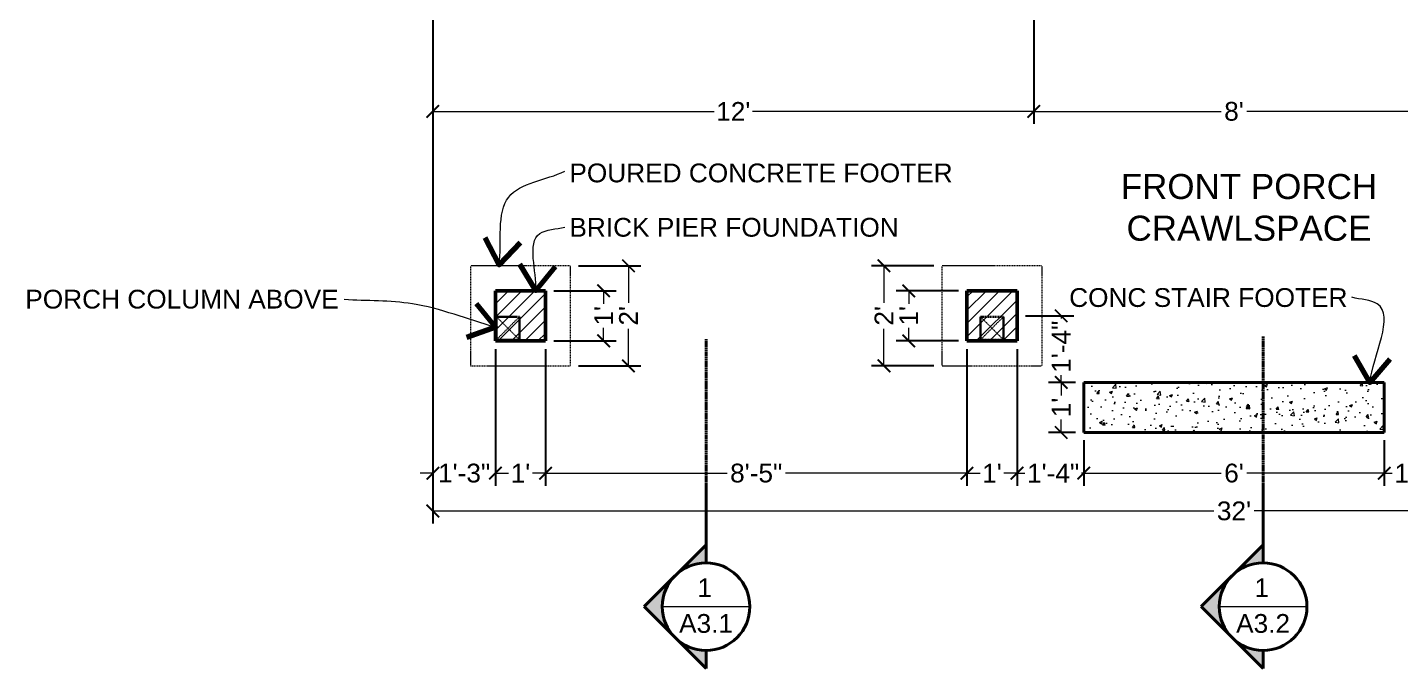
# Model space of a CAD drawing. Header units: inches. Extents: x -54 to 15382, y 469 to 41738.
# Drawn here: x 106.8 to 435.9, y 6416.7 to 6570.4 of the extents above; entities that cross this region are included whole.
import ezdxf

# ---------------------------------------------------------------- set-up
doc = ezdxf.new("R2010")
doc.units = ezdxf.units.IN
doc.header["$MEASUREMENT"] = 0
doc.linetypes.add('CENTER', pattern=[2, 1.25, -0.25, 0.25, -0.25])
doc.linetypes.add('DASHED2', pattern=[0.375, 0.25, -0.125])
doc.layers.get('0').update_dxf_attribs({"lineweight": 9})
for name, color, linetype, lineweight in [('1', 7, 'Continuous', 9), ('2', 7, 'Continuous', 18), ('3', 7, 'Continuous', 30), ('4', 7, 'Continuous', 40), ('5', 7, 'Continuous', 50), ('A-DIMSx', 7, 'Continuous', 9), ('A-LINK', 7, 'Continuous', 40), ('A-TEXTx', 7, 'Continuous', 18)]:
    doc.layers.add(name, color=color, linetype=linetype, lineweight=lineweight)
doc.styles.get("Standard").update_dxf_attribs({"font": 'arial.ttf'})
doc.dimstyles.get("Standard").update_dxf_attribs({"dimtxt": 3, "dimasz": 2, "dimexe": 0.03125, "dimexo": 0.0625, "dimgap": 0.03125, "dimtad": 0, "dimtoh": 1, "dimdec": 4, "dimlfac": 0.99985, "dimzin": 0, "dimdsep": 46, "dimlunit": 4, "dimtxsty": 'Standard', "dimblk": 'ARCHTICK', "dimblk1": 'ARCHTICK', "dimblk2": 'ARCHTICK', "dimcen": 0.09, "dimclrt": 256, "dimadec": 0, "dimazin": 0, "dimtfac": 1, "dimtdec": 4, "dimtofl": 0, "dimtmove": 0, "dimatfit": 3, "dimfxl": 1, "dimtolj": 1, "dimtzin": 0, "dimarcsym": 0})
pattern_1 = [(45, (12, 0), (-1.59099026, 1.59099026), [])]

# ---------------------------------------------------------------- blocks, each defined once
blk = doc.blocks.new('Section Callout')
at = {"layer": 'A-LINK', "ltscale": 0.1}
h = blk.add_hatch(color=256, dxfattribs=at)
h.paths.add_polyline_path([(1891.06, 7392.5), (1883.64, 7385.08), (1891.06, 7377.65, -0.198912), (1887.98, 7385.08, -0.198912)])
h.paths.add_polyline_path([(1898.48, 7399.92), (1891.06, 7392.5, -0.198912), (1898.48, 7395.58)])
h.paths.add_polyline_path([(1891.06, 7377.65), (1898.48, 7370.23), (1898.48, 7374.58, -0.198912)])
for p, q in [((1883.64, 7385.08), (1898.48, 7399.92)), ((1898.48, 7399.92), (1898.48, 7395.58)), ((1883.64, 7385.08), (1898.48, 7370.23)), ((1898.48, 7374.58), (1898.48, 7370.23)), ((1898.48, 7370.23), (1898.48, 7355.49))]:
    blk.add_line(p, q, dxfattribs=at)
blk.add_circle((1898.48, 7385.08), 10.5, dxfattribs=at)
blk = doc.blocks.new('_ArchTick')
at = {"color": 0, "linetype": 'ByBlock', "lineweight": 0, "const_width": 0.15}
blk.add_lwpolyline([(-0.5, -0.5), (0.5, 0.5)], dxfattribs=at)
blk = doc.blocks.new('*D193')
at = {"layer": 'A-DIMSx', "color": 0, "lineweight": -2, "ltscale": 0.1}
for p, q in [((204, 6575.27), (204, 6451.44)), ((588, 6575.27), (588, 6451.44))]:
    blk.add_line(p, q, dxfattribs=at)
at = {"layer": 'A-DIMSx', "color": 0, "lineweight": 5, "ltscale": 0.1}
for p, q in [((204, 6454.44), (391.18, 6454.44)), ((588, 6454.44), (400.82, 6454.44))]:
    blk.add_line(p, q, dxfattribs=at)
at = {"layer": 'A-DIMSx', "color": 0, "lineweight": 5, "xscale": 3, "yscale": 3, "zscale": 3}
for p, rotation in [((204, 6454.44), 90), ((588, 6454.44), 270)]:
    blk.add_blockref('_ArchTick', p, dxfattribs=dict(at, rotation=rotation))
at = {"layer": 'A-DIMSx', "ltscale": 0.25, "insert": (396, 6454.44), "char_height": 4.5, "attachment_point": 5}
blk.add_mtext("\\A1;32'", dxfattribs=at)
blk = doc.blocks.new('*D194')
at = {"layer": 'A-DIMSx', "color": 0, "lineweight": -2, "ltscale": 0.1}
for p, q in [((204, 6575.27), (204, 6460.51)), ((219, 6493.25), (219, 6460.51))]:
    blk.add_line(p, q, dxfattribs=at)
at = {"layer": 'A-DIMSx', "color": 0, "lineweight": 5, "ltscale": 0.1}
for p, q in [((204, 6463.51), (201, 6463.51)), ((219, 6463.51), (222, 6463.51))]:
    blk.add_line(p, q, dxfattribs=at)
at = {"layer": 'A-DIMSx', "color": 0, "lineweight": 5, "xscale": 3, "yscale": 3, "zscale": 3}
blk.add_blockref('_ArchTick', (204, 6463.51), dxfattribs=at)
at = {"layer": 'A-DIMSx', "color": 0, "lineweight": 5, "xscale": 3, "yscale": 3, "zscale": 3, "rotation": 180}
blk.add_blockref('_ArchTick', (219, 6463.51), dxfattribs=at)
at = {"layer": 'A-DIMSx', "ltscale": 0.25, "insert": (211.5, 6463.51), "char_height": 4.5, "attachment_point": 5}
blk.add_mtext('\\A1;1\'-3"', dxfattribs=at)
blk = doc.blocks.new('*D195')
at = {"layer": 'A-DIMSx', "color": 0, "lineweight": -2, "ltscale": 0.1}
for p, q in [((348, 6578.77), (348, 6547.27)), ((204, 6575.27), (204, 6547.27))]:
    blk.add_line(p, q, dxfattribs=at)
at = {"layer": 'A-DIMSx', "color": 0, "lineweight": 5, "ltscale": 0.1}
for p, q in [((204, 6550.27), (271.39, 6550.27)), ((348, 6550.27), (280.61, 6550.27))]:
    blk.add_line(p, q, dxfattribs=at)
at = {"layer": 'A-DIMSx', "color": 0, "lineweight": 5, "xscale": 3, "yscale": 3, "zscale": 3, "rotation": 180}
blk.add_blockref('_ArchTick', (204, 6550.27), dxfattribs=at)
at = {"layer": 'A-DIMSx', "color": 0, "lineweight": 5, "xscale": 3, "yscale": 3, "zscale": 3}
blk.add_blockref('_ArchTick', (348, 6550.27), dxfattribs=at)
at = {"layer": 'A-DIMSx', "ltscale": 0.25, "insert": (276, 6550.27), "char_height": 4.5, "attachment_point": 5}
blk.add_mtext("\\A1;12'", dxfattribs=at)
blk = doc.blocks.new('*D196')
at = {"layer": 'A-DIMSx', "color": 0, "lineweight": -2, "ltscale": 0.1}
for p, q in [((219, 6493.25), (219, 6460.51)), ((231, 6493.25), (231, 6460.51))]:
    blk.add_line(p, q, dxfattribs=at)
at = {"layer": 'A-DIMSx', "color": 0, "lineweight": 5, "ltscale": 0.1}
for p, q in [((219, 6463.51), (222.14, 6463.51)), ((231, 6463.51), (227.86, 6463.51))]:
    blk.add_line(p, q, dxfattribs=at)
at = {"layer": 'A-DIMSx', "color": 0, "lineweight": 5, "xscale": 3, "yscale": 3, "zscale": 3, "rotation": 180}
blk.add_blockref('_ArchTick', (219, 6463.51), dxfattribs=at)
at = {"layer": 'A-DIMSx', "color": 0, "lineweight": 5, "xscale": 3, "yscale": 3, "zscale": 3}
blk.add_blockref('_ArchTick', (231, 6463.51), dxfattribs=at)
at = {"layer": 'A-DIMSx', "ltscale": 0.25, "insert": (225, 6463.51), "char_height": 4.5, "attachment_point": 5}
blk.add_mtext("\\A1;1'", dxfattribs=at)
blk = doc.blocks.new('*D197')
at = {"layer": 'A-DIMSx', "color": 0, "lineweight": -2, "ltscale": 0.1}
for p, q in [((231, 6493.25), (231, 6460.51)), ((332, 6493.25), (332, 6460.51))]:
    blk.add_line(p, q, dxfattribs=at)
at = {"layer": 'A-DIMSx', "color": 0, "lineweight": 5, "ltscale": 0.1}
for p, q in [((231, 6463.51), (274.52, 6463.51)), ((332, 6463.51), (288.48, 6463.51))]:
    blk.add_line(p, q, dxfattribs=at)
at = {"layer": 'A-DIMSx', "color": 0, "lineweight": 5, "xscale": 3, "yscale": 3, "zscale": 3, "rotation": 180}
blk.add_blockref('_ArchTick', (231, 6463.51), dxfattribs=at)
at = {"layer": 'A-DIMSx', "color": 0, "lineweight": 5, "xscale": 3, "yscale": 3, "zscale": 3}
blk.add_blockref('_ArchTick', (332, 6463.51), dxfattribs=at)
at = {"layer": 'A-DIMSx', "ltscale": 0.25, "insert": (281.5, 6463.51), "char_height": 4.5, "attachment_point": 5}
blk.add_mtext('\\A1;8\'-5"', dxfattribs=at)
blk = doc.blocks.new('*D198')
at = {"layer": 'A-DIMSx', "color": 0, "lineweight": -2, "ltscale": 0.1}
for p, q in [((332, 6493.25), (332, 6460.51)), ((344, 6493.25), (344, 6460.51))]:
    blk.add_line(p, q, dxfattribs=at)
at = {"layer": 'A-DIMSx', "color": 0, "lineweight": 5, "ltscale": 0.1}
for p, q in [((332, 6463.51), (335.14, 6463.51)), ((344, 6463.51), (340.86, 6463.51))]:
    blk.add_line(p, q, dxfattribs=at)
at = {"layer": 'A-DIMSx', "color": 0, "lineweight": 5, "xscale": 3, "yscale": 3, "zscale": 3, "rotation": 180}
blk.add_blockref('_ArchTick', (332, 6463.51), dxfattribs=at)
at = {"layer": 'A-DIMSx', "color": 0, "lineweight": 5, "xscale": 3, "yscale": 3, "zscale": 3}
blk.add_blockref('_ArchTick', (344, 6463.51), dxfattribs=at)
at = {"layer": 'A-DIMSx', "ltscale": 0.25, "insert": (338, 6463.51), "char_height": 4.5, "attachment_point": 5}
blk.add_mtext("\\A1;1'", dxfattribs=at)
blk = doc.blocks.new('*D199')
at = {"layer": 'A-DIMSx', "color": 0, "lineweight": -2, "ltscale": 0.1}
for p, q in [((344, 6493.25), (344, 6460.51)), ((360, 6471.4), (360, 6460.51))]:
    blk.add_line(p, q, dxfattribs=at)
at = {"layer": 'A-DIMSx', "color": 0, "lineweight": 5, "ltscale": 0.1}
for p, q in [((344, 6463.51), (345.88, 6463.51)), ((360, 6463.51), (359.45, 6463.51))]:
    blk.add_line(p, q, dxfattribs=at)
at = {"layer": 'A-DIMSx', "color": 0, "lineweight": 5, "xscale": 3, "yscale": 3, "zscale": 3, "rotation": 180}
blk.add_blockref('_ArchTick', (344, 6463.51), dxfattribs=at)
at = {"layer": 'A-DIMSx', "color": 0, "lineweight": 5, "xscale": 3, "yscale": 3, "zscale": 3}
blk.add_blockref('_ArchTick', (360, 6463.51), dxfattribs=at)
at = {"layer": 'A-DIMSx', "ltscale": 0.25, "insert": (352.66, 6463.51), "char_height": 4.5, "attachment_point": 5}
blk.add_mtext('\\A1;1\'-4"', dxfattribs=at)
blk = doc.blocks.new('*D200')
at = {"layer": 'A-DIMSx', "color": 0, "lineweight": -2, "ltscale": 0.1}
for p, q in [((360, 6471.4), (360, 6460.51)), ((432, 6471.4), (432, 6460.51))]:
    blk.add_line(p, q, dxfattribs=at)
at = {"layer": 'A-DIMSx', "color": 0, "lineweight": 5, "ltscale": 0.1}
for p, q in [((360, 6463.51), (392.93, 6463.51)), ((432, 6463.51), (399.07, 6463.51))]:
    blk.add_line(p, q, dxfattribs=at)
at = {"layer": 'A-DIMSx', "color": 0, "lineweight": 5, "xscale": 3, "yscale": 3, "zscale": 3, "rotation": 180}
blk.add_blockref('_ArchTick', (360, 6463.51), dxfattribs=at)
at = {"layer": 'A-DIMSx', "color": 0, "lineweight": 5, "xscale": 3, "yscale": 3, "zscale": 3}
blk.add_blockref('_ArchTick', (432, 6463.51), dxfattribs=at)
at = {"layer": 'A-DIMSx', "ltscale": 0.25, "insert": (396, 6463.51), "char_height": 4.5, "attachment_point": 5}
blk.add_mtext("\\A1;6'", dxfattribs=at)
blk = doc.blocks.new('*D201')
at = {"layer": 'A-DIMSx', "color": 0, "lineweight": -2, "ltscale": 0.1}
for p, q in [((448, 6493.25), (448, 6460.51)), ((432, 6471.4), (432, 6460.51))]:
    blk.add_line(p, q, dxfattribs=at)
at = {"layer": 'A-DIMSx', "color": 0, "lineweight": 5, "ltscale": 0.1}
for p, q in [((432, 6463.51), (433.94, 6463.51)), ((448, 6463.51), (447.51, 6463.51))]:
    blk.add_line(p, q, dxfattribs=at)
at = {"layer": 'A-DIMSx', "color": 0, "lineweight": 5, "xscale": 3, "yscale": 3, "zscale": 3, "rotation": 180}
blk.add_blockref('_ArchTick', (432, 6463.51), dxfattribs=at)
at = {"layer": 'A-DIMSx', "color": 0, "lineweight": 5, "xscale": 3, "yscale": 3, "zscale": 3}
blk.add_blockref('_ArchTick', (448, 6463.51), dxfattribs=at)
at = {"layer": 'A-DIMSx', "ltscale": 0.25, "insert": (440.72, 6463.51), "char_height": 4.5, "attachment_point": 5}
blk.add_mtext('\\A1;1\'-4"', dxfattribs=at)
blk = doc.blocks.new('*D210')
at = {"layer": 'A-DIMSx', "color": 0, "lineweight": -2, "ltscale": 0.1}
for p, q in [((324.09, 6513.25), (309.12, 6513.25)), ((324.09, 6489.25), (309.12, 6489.25))]:
    blk.add_line(p, q, dxfattribs=at)
at = {"layer": 'A-DIMSx', "color": 0, "lineweight": 5, "ltscale": 0.1}
for p, q in [((312.12, 6513.25), (312.12, 6504.36)), ((312.12, 6489.25), (312.12, 6498.14))]:
    blk.add_line(p, q, dxfattribs=at)
at = {"layer": 'A-DIMSx', "color": 0, "lineweight": 5, "xscale": 3, "yscale": 3, "zscale": 3}
for p, rotation in [((312.12, 6513.25), 90), ((312.12, 6489.25), 270)]:
    blk.add_blockref('_ArchTick', p, dxfattribs=dict(at, rotation=rotation))
at = {"layer": 'A-DIMSx', "ltscale": 0.25, "insert": (312.12, 6501.25), "char_height": 4.5, "attachment_point": 5, "rotation": 90}
blk.add_mtext("\\A1;2'", dxfattribs=at)
blk = doc.blocks.new('*D211')
at = {"layer": 'A-DIMSx', "color": 0, "lineweight": -2, "ltscale": 0.1}
for p, q in [((330, 6507.25), (315.06, 6507.25)), ((330, 6495.25), (315.06, 6495.25))]:
    blk.add_line(p, q, dxfattribs=at)
at = {"layer": 'A-DIMSx', "color": 0, "lineweight": 5, "ltscale": 0.1}
for p, q in [((318.06, 6507.25), (318.06, 6504.11)), ((318.06, 6495.25), (318.06, 6498.39))]:
    blk.add_line(p, q, dxfattribs=at)
at = {"layer": 'A-DIMSx', "color": 0, "lineweight": 5, "xscale": 3, "yscale": 3, "zscale": 3}
for p, rotation in [((318.06, 6507.25), 90), ((318.06, 6495.25), 270)]:
    blk.add_blockref('_ArchTick', p, dxfattribs=dict(at, rotation=rotation))
at = {"layer": 'A-DIMSx', "ltscale": 0.25, "insert": (318.06, 6501.25), "char_height": 4.5, "attachment_point": 5, "rotation": 90}
blk.add_mtext("\\A1;1'", dxfattribs=at)
blk = doc.blocks.new('*D212')
at = {"layer": 'A-DIMSx', "color": 0, "lineweight": -2, "ltscale": 0.1}
for p, q in [((238.91, 6513.25), (253.88, 6513.25)), ((238.91, 6489.25), (253.88, 6489.25))]:
    blk.add_line(p, q, dxfattribs=at)
at = {"layer": 'A-DIMSx', "color": 0, "lineweight": 5, "ltscale": 0.1}
for p, q in [((250.88, 6513.25), (250.88, 6504.36)), ((250.88, 6489.25), (250.88, 6498.14))]:
    blk.add_line(p, q, dxfattribs=at)
at = {"layer": 'A-DIMSx', "color": 0, "lineweight": 5, "xscale": 3, "yscale": 3, "zscale": 3}
for p, rotation in [((250.88, 6513.25), 90), ((250.88, 6489.25), 270)]:
    blk.add_blockref('_ArchTick', p, dxfattribs=dict(at, rotation=rotation))
at = {"layer": 'A-DIMSx', "ltscale": 0.25, "insert": (250.88, 6501.25), "char_height": 4.5, "attachment_point": 5, "rotation": 90}
blk.add_mtext("\\A1;2'", dxfattribs=at)
blk = doc.blocks.new('*D213')
at = {"layer": 'A-DIMSx', "color": 0, "lineweight": -2, "ltscale": 0.1}
for p, q in [((233, 6507.25), (247.94, 6507.25)), ((233, 6495.25), (247.94, 6495.25))]:
    blk.add_line(p, q, dxfattribs=at)
at = {"layer": 'A-DIMSx', "color": 0, "lineweight": 5, "ltscale": 0.1}
for p, q in [((244.94, 6507.25), (244.94, 6504.11)), ((244.94, 6495.25), (244.94, 6498.39))]:
    blk.add_line(p, q, dxfattribs=at)
at = {"layer": 'A-DIMSx', "color": 0, "lineweight": 5, "xscale": 3, "yscale": 3, "zscale": 3}
for p, rotation in [((244.94, 6507.25), 90), ((244.94, 6495.25), 270)]:
    blk.add_blockref('_ArchTick', p, dxfattribs=dict(at, rotation=rotation))
at = {"layer": 'A-DIMSx', "ltscale": 0.25, "insert": (244.94, 6501.25), "char_height": 4.5, "attachment_point": 5, "rotation": 90}
blk.add_mtext("\\A1;1'", dxfattribs=at)
blk = doc.blocks.new('*D214')
at = {"layer": 'A-DIMSx', "color": 0, "lineweight": -2, "ltscale": 0.1}
for p, q in [((358, 6485.27), (351.58, 6485.27)), ((358, 6473.27), (351.58, 6473.27))]:
    blk.add_line(p, q, dxfattribs=at)
at = {"layer": 'A-DIMSx', "color": 0, "lineweight": 5, "ltscale": 0.1}
for p, q in [((354.58, 6485.27), (354.58, 6482.13)), ((354.58, 6473.27), (354.58, 6476.42))]:
    blk.add_line(p, q, dxfattribs=at)
at = {"layer": 'A-DIMSx', "color": 0, "lineweight": 5, "xscale": 3, "yscale": 3, "zscale": 3}
for p, rotation in [((354.58, 6485.27), 90), ((354.58, 6473.27), 270)]:
    blk.add_blockref('_ArchTick', p, dxfattribs=dict(at, rotation=rotation))
at = {"layer": 'A-DIMSx', "ltscale": 0.25, "insert": (354.58, 6479.27), "char_height": 4.5, "attachment_point": 5, "rotation": 90}
blk.add_mtext("\\A1;1'", dxfattribs=at)
blk = doc.blocks.new('*D215')
at = {"layer": 'A-DIMSx', "color": 0, "lineweight": -2, "ltscale": 0.1}
for p, q in [((346, 6501.25), (357.58, 6501.25)), ((358, 6485.27), (351.58, 6485.27))]:
    blk.add_line(p, q, dxfattribs=at)
at = {"layer": 'A-DIMSx', "color": 0, "lineweight": 5, "ltscale": 0.1}
for p, q in [((354.58, 6501.25), (354.58, 6500.62)), ((354.58, 6485.27), (354.58, 6487.05))]:
    blk.add_line(p, q, dxfattribs=at)
at = {"layer": 'A-DIMSx', "color": 0, "lineweight": 5, "xscale": 3, "yscale": 3, "zscale": 3}
for p, rotation in [((354.58, 6501.25), 90), ((354.58, 6485.27), 270)]:
    blk.add_blockref('_ArchTick', p, dxfattribs=dict(at, rotation=rotation))
at = {"layer": 'A-DIMSx', "ltscale": 0.25, "insert": (354.58, 6493.84), "char_height": 4.5, "attachment_point": 5, "rotation": 90}
blk.add_mtext('\\A1;1\'-4"', dxfattribs=at)
blk = doc.blocks.new('*D216')
at = {"layer": 'A-DIMSx', "color": 0, "lineweight": -2, "ltscale": 0.1}
for p, q in [((348, 6578.77), (348, 6547.27)), ((444, 6578.84), (444, 6547.27))]:
    blk.add_line(p, q, dxfattribs=at)
at = {"layer": 'A-DIMSx', "color": 0, "lineweight": 5, "ltscale": 0.1}
for p, q in [((348, 6550.27), (392.94, 6550.27)), ((444, 6550.27), (399.06, 6550.27))]:
    blk.add_line(p, q, dxfattribs=at)
at = {"layer": 'A-DIMSx', "color": 0, "lineweight": 5, "xscale": 3, "yscale": 3, "zscale": 3, "rotation": 180}
blk.add_blockref('_ArchTick', (348, 6550.27), dxfattribs=at)
at = {"layer": 'A-DIMSx', "color": 0, "lineweight": 5, "xscale": 3, "yscale": 3, "zscale": 3}
blk.add_blockref('_ArchTick', (444, 6550.27), dxfattribs=at)
at = {"layer": 'A-DIMSx', "ltscale": 0.25, "insert": (396, 6550.27), "char_height": 4.5, "attachment_point": 5}
blk.add_mtext("\\A1;8'", dxfattribs=at)

msp = doc.modelspace()

# ---------------------------------------------------------------- hatches: boundary and pattern name
at = {"layer": '1', "ltscale": 0.25}
h = msp.add_hatch(dxfattribs=at)
h.set_pattern_fill('ANSI31', color=256, scale=18, style=0)
h.set_pattern_definition(pattern_1)
h.paths.add_polyline_path([(231.0000785, 6495.246602), (231.0000785, 6507.246602), (219.0000785, 6507.246602), (219.0000785, 6495.246602)])
h = msp.add_hatch(dxfattribs=at)
h.set_pattern_fill('ANSI31', color=256, scale=18, style=0)
h.set_pattern_definition(pattern_1)
h.paths.add_polyline_path([(344.0000785, 6495.246602), (344.0000785, 6507.246602), (332.0000785, 6507.246602), (332.0000785, 6495.246602)])
h = msp.add_hatch(dxfattribs=at)
h.set_pattern_fill('AR-CONC', color=256, style=0)
h.set_pattern_definition([(50, (-4884, 0), (7.172602, -0.6275213), [0.75, -8.25]), (355, (-4884, 0), (-1.3875133, 7.5219213), [0.6, -6.6]), (100.4514, (-4883.402, -0.052), (5.785094, 6.8943954), [0.637402, -7.011421]), (46.1842, (-4884, 2), (10.6724105, -1.65519), [1.125, -12.375]), (96.6356, (-4883.111, 1.862), (9.346627, 9.741179), [0.956103, -10.51713]), (351.1842, (-4884, 2), (9.34662, 9.741186), [0.9, -9.9]), (21, (-4883, 1.5), (5.9690705, -4.026189), [0.75, -8.25]), (326, (-4883, 1.5), (2.433153, 7.2515005), [0.6, -6.6]), (71.4514, (-4882.5026, 1.1645), (8.402226, 3.225305), [0.637402, -7.011421]), (37.5, (-4884, 0), (0.12159855, 3.3289385), [0, -6.52, 0, -6.7, 0, -6.625]), (7.5, (-4884, 0), (2.6306954, 3.9441171), [0, -3.82, 0, -6.37, 0, -2.525]), (327.5, (-4886.23, 0), (5.3382244, -0.2255487), [0, -2.5, 0, -7.8, 0, -10.35]), (317.5, (-4887.23, 0), (5.8318617, 1.0010498), [0, -3.25, 0, -5.18, 0, -7.35])])
h.paths.add_polyline_path([(432.0000785, 6473.2747155), (432.0000785, 6485.2747155), (360.0000785, 6485.2747155), (360.0000785, 6473.2747155)])

# ---------------------------------------------------------------- linework, layer by layer
at = {"layer": '1', "linetype": 'DASHED2', "ltscale": 0.05}
for p, q in [((219.2500785, 6501.0247155), (224.7500785, 6495.5247155)), ((224.7500785, 6501.0247155), (219.2500785, 6495.5247155)), ((335.2500785, 6501.0247155), (340.7500785, 6495.5247155)), ((340.7500785, 6501.0247155), (335.2500785, 6495.5247155))]:
    msp.add_line(p, q, dxfattribs=at)
at = {"layer": '2', "linetype": 'DASHED2', "ltscale": 0.2}
for p, q in [((213.0000785, 6513.152852), (213.0000785, 6489.340352)), ((236.9063285, 6513.246602), (213.0938285, 6513.246602)), ((237.0000785, 6489.340352), (237.0000785, 6513.152852)), ((326.0000785, 6513.152852), (326.0000785, 6489.340352)), ((349.9063285, 6513.246602), (326.0938285, 6513.246602)), ((350.0000785, 6489.340352), (350.0000785, 6513.152852)), ((213.0000785, 6489.246602), (237.0000785, 6489.246602)), ((326.0938285, 6489.246602), (349.9063285, 6489.246602))]:
    msp.add_line(p, q, dxfattribs=at)
at = {"layer": '2', "ltscale": 0.1}
for p, q in [((258.9849509, 6431.5008975), (279.9849509, 6431.5008975)), ((392.4799967, 6431.5008975), (413.4799968, 6431.5008975))]:
    msp.add_line(p, q, dxfattribs=at)
at = {"layer": '3', "linetype": 'DASHED2', "ltscale": 0.1}
for p, q in [((219.2500785, 6501.0247155), (219.2500785, 6495.5247155)), ((224.7500785, 6501.0247155), (219.2500785, 6501.0247155)), ((224.7500785, 6501.0247155), (224.7500785, 6495.5247155)), ((335.2500785, 6501.0247155), (335.2500785, 6495.5247155)), ((340.7500785, 6501.0247155), (335.2500785, 6501.0247155)), ((340.7500785, 6501.0247155), (340.7500785, 6495.5247155)), ((219.2500785, 6495.5247155), (224.7500785, 6495.5247155)), ((335.2500785, 6495.5247155), (340.7500785, 6495.5247155))]:
    msp.add_line(p, q, dxfattribs=at)
at = {"layer": '4', "ltscale": 0.1}
for p, q in [((360.0000785, 6473.2747155), (360.0000785, 6485.2747155)), ((432.0000785, 6485.2747155), (360.0000785, 6485.2747155)), ((432.0000785, 6485.2747155), (432.0000785, 6473.2747155)), ((432.0000785, 6473.2747155), (360.0000785, 6473.2747155))]:
    msp.add_line(p, q, dxfattribs=at)
at = {"layer": '5'}
for p, q in [((231.0000785, 6507.246602), (219.0000785, 6507.246602)), ((219.0000785, 6507.246602), (219.0000785, 6495.246602)), ((231.0000785, 6507.246602), (219.0000785, 6507.246602)), ((219.0000785, 6507.246602), (219.0000785, 6495.246602)), ((231.0000785, 6495.246602), (231.0000785, 6507.246602)), ((231.0000785, 6495.246602), (231.0000785, 6507.246602)), ((344.0000785, 6507.246602), (332.0000785, 6507.246602)), ((332.0000785, 6507.246602), (332.0000785, 6495.246602)), ((344.0000785, 6507.246602), (332.0000785, 6507.246602)), ((332.0000785, 6507.246602), (332.0000785, 6495.246602)), ((344.0000785, 6495.246602), (344.0000785, 6507.246602)), ((344.0000785, 6495.246602), (344.0000785, 6507.246602)), ((219.0000785, 6495.246602), (231.0000785, 6495.246602)), ((219.0000785, 6495.246602), (231.0000785, 6495.246602)), ((332.0000785, 6495.246602), (344.0000785, 6495.246602)), ((332.0000785, 6495.246602), (344.0000785, 6495.246602))]:
    msp.add_line(p, q, dxfattribs=at)
at = {"layer": 'A-LINK', "linetype": 'CENTER', "ltscale": 0.15}
for p, q in [((402.9799968, 6447.1901109), (402.9799968, 6496.2941242)), ((269.4849509, 6447.1901109), (269.4849509, 6495.6391241))]:
    msp.add_line(p, q, dxfattribs=at)

# ---------------------------------------------------------------- block references
at = {"ltscale": 0.1, "xscale": -1, "rotation": 180}
for p in [(-1629, 13816.5764811), (-1495.5049541, 13816.5764811)]:
    msp.add_blockref('Section Callout', p, dxfattribs=at)

# ---------------------------------------------------------------- texts
at = {"layer": 'A-LINK', "ltscale": 0.1, "attachment_point": 5}
for s, insert, char_height, width in [('{1}', (269.1748078, 6436.0442485), 4.5, 9.771161836), ('{1}', (402.6698537, 6436.0442485), 4.5, 9.771161836), ('{\\H0.75x;A3.1}', (269.4806931, 6427.4409333), 6, 9.85131083), ('{\\H0.75x;A3.2}', (402.975739, 6427.4409333), 6, 9.85131083)]:
    msp.add_mtext(s, dxfattribs=dict(at, insert=insert, char_height=char_height, width=width))
at = {"layer": 'A-TEXTx', "ltscale": 0.1, "char_height": 4.5}
for s, insert, attachment_point in [('{POURED CONCRETE FOOTER}', (236.7228873, 6535.4889853), 4), ('{BRICK PIER FOUNDATION}', (236.7228873, 6522.4463035), 4), ('{PORCH COLUMN ABOVE}', (181.423445, 6505.2183175), 6), ('{CONC STAIR FOOTER}', (423.2016246, 6505.6011804), 6)]:
    msp.add_mtext(s, dxfattribs=dict(at, insert=insert, attachment_point=attachment_point))
at = {"layer": 'A-TEXTx', "ltscale": 0.5, "insert": (399.5864289, 6535.2666469), "char_height": 6, "width": 104.530359291, "attachment_point": 2}
msp.add_mtext('{FRONT PORCH CRAWLSPACE}', dxfattribs=at)

# ---------------------------------------------------------------- dimensions: what is measured, and where the dimension line sits
at = {"layer": 'A-DIMSx', "ltscale": 0.1}
for base, p1, p2, picture, middle in [((204.0000785, 6550.2730736), (348.0000785, 6580.7747155), (204.0000785, 6577.2747155), '*D195', (276.0000785, 6550.2730736)), ((444.0000785, 6550.2728328), (348.0000785, 6580.7747155), (444.0000785, 6580.8370089), '*D216', (396.0000785, 6550.2728328)), ((219.0000785, 6463.5069459), (204.0000785, 6577.2747155), (219.0000785, 6495.246602), '*D194', (211.5000785, 6463.5069459)), ((231.0000785, 6463.5069459), (219.0000785, 6495.246602), (231.0000785, 6495.246602), '*D196', (225.0000785, 6463.5069459)), ((332.0000785, 6463.5069459), (231.0000785, 6495.246602), (332.0000785, 6495.246602), '*D197', (281.5000785, 6463.5069459)), ((344.0000785, 6463.5069459), (332.0000785, 6495.246602), (344.0000785, 6495.246602), '*D198', (338.0000785, 6463.5069459)), ((432.0000785, 6463.5069459), (360.0000785, 6473.3997155), (432.0000785, 6473.3997155), '*D200', (396.0000785, 6463.5069459))]:
    dim = msp.add_linear_dim(base=base, p1=p1, p2=p2, dimstyle='Standard', override={"dimtxt": 4.5, "dimasz": 3, "dimexe": 3, "dimexo": 2, "dimgap": 1, "dimlfac": -47.9928, "dimlwd": 5}, dxfattribs=at)
    dim.commit()
    dim.dimension.update_dxf_attribs({"geometry": picture, "text_midpoint": middle})
dim = msp.add_linear_dim(base=(588.0000785, 6454.4382647), p1=(204.0000785, 6577.2747155), p2=(588.0000785, 6577.2747155), text="32'", dimstyle='Standard', override={"dimtxt": 4.5, "dimasz": 3, "dimexe": 3, "dimexo": 2, "dimgap": 1, "dimlfac": -47.9928, "dimlwd": 5}, dxfattribs=at)
dim.commit()
dim.dimension.update_dxf_attribs({"geometry": '*D193', "text_midpoint": (396.0000785, 6454.4382647)})
for base, p1, p2, picture, middle in [((250.876103, 6513.246602), (236.9063285, 6489.246602), (236.9063285, 6513.246602), '*D212', (250.876103, 6501.246602)), ((312.1240539, 6513.246602), (326.0938285, 6489.246602), (326.0938285, 6513.246602), '*D210', (312.1240539, 6501.246602)), ((244.937242, 6495.246602), (231.0000785, 6507.246602), (231.0000785, 6495.246602), '*D213', (244.937242, 6501.246602)), ((318.062915, 6495.246602), (332.0000785, 6507.246602), (332.0000785, 6495.246602), '*D211', (318.062915, 6501.246602)), ((354.578944, 6485.2747155), (360.0000785, 6473.2747155), (360.0000785, 6485.2747155), '*D214', (354.578944, 6479.2747155))]:
    dim = msp.add_linear_dim(base=base, p1=p1, p2=p2, angle=90, dimstyle='Standard', override={"dimtxt": 4.5, "dimasz": 3, "dimexe": 3, "dimexo": 2, "dimgap": 1, "dimlfac": -47.9928, "dimlwd": 5}, dxfattribs=at)
    dim.commit()
    dim.dimension.update_dxf_attribs({"geometry": picture, "text_midpoint": middle})
dim = msp.add_linear_dim(base=(354.5842568, 6501.246602), p1=(360.0000785, 6485.2747155), p2=(344.0000785, 6501.246602), angle=90, dimstyle='Standard', override={"dimtxt": 4.5, "dimasz": 3, "dimexe": 3, "dimexo": 2, "dimgap": 1, "dimlfac": -47.9928, "dimlwd": 5}, dxfattribs=at)
dim.commit()
dim.dimension.update_dxf_attribs({"geometry": '*D215', "text_midpoint": (354.5842568, 6493.8394754), "dimtype": 160})
for base, p1, p2, picture, middle in [((360.0000785, 6463.5069459), (344.0000785, 6495.246602), (360.0000785, 6473.3997155), '*D199', (352.6637664, 6463.5069459)), ((448.0000785, 6463.5069459), (432.0000785, 6473.3997155), (448.0000785, 6495.246602), '*D201', (440.7206994, 6463.5069459))]:
    dim = msp.add_linear_dim(base=base, p1=p1, p2=p2, dimstyle='Standard', override={"dimtxt": 4.5, "dimasz": 3, "dimexe": 3, "dimexo": 2, "dimgap": 1, "dimlfac": -47.9928, "dimlwd": 5}, dxfattribs=at)
    dim.commit()
    dim.dimension.update_dxf_attribs({"geometry": picture, "text_midpoint": middle, "dimtype": 160})

# ---------------------------------------------------------------- leaders
at = {"layer": 'A-TEXTx', "path_type": 1}
for points in [[(219.8627021, 6513.4509966), (222.1864269, 6529.7355993), (235.6413178, 6535.9029483)], [(228.6448994, 6507.3471474), (229.6204183, 6520.9715622), (235.6413178, 6522.5471862)], [(428.5809837, 6485.2747155), (430.3040936, 6504.1264391), (424.2831941, 6505.7020631)], [(219.0000785, 6498.5027408), (199.1030956, 6504.1266865), (182.7411682, 6505.1432936)]]:
    msp.add_leader(points, dimstyle='Standard', override={"dimasz": 6, "dimgap": 1, "dimldrblk": 'Open90', "dimlwd": 65535}, dxfattribs=at)

doc.saveas('drawing.dxf')
